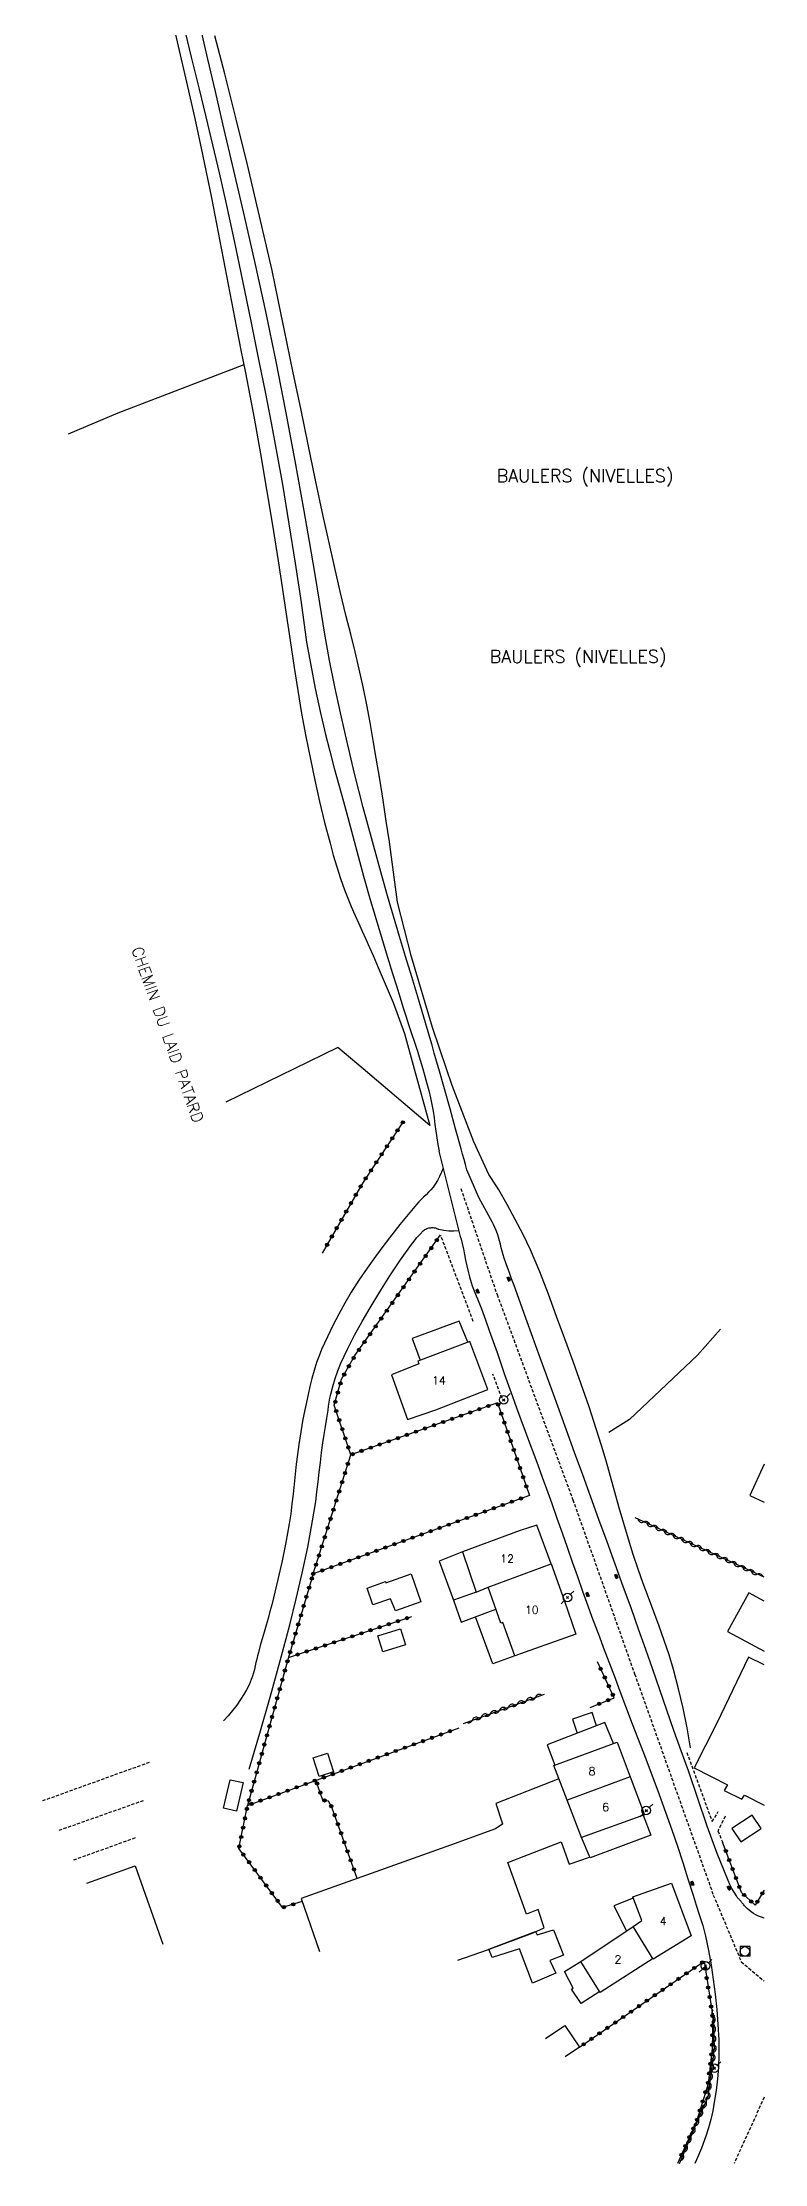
# Model space of a CAD drawing. Header units: millimetres. Extents: x 147000 to 148002, y 145000 to 146001.
# Drawn here: x 147887.3 to 148000.1, y 145000 to 145331.3 of the extents above; entities that cross this region are included whole.
import ezdxf
from ezdxf.enums import TextEntityAlignment as Align

# ---------------------------------------------------------------- set-up
doc = ezdxf.new("R2010")
doc.units = ezdxf.units.MM
doc.linetypes.add('DASHED', pattern=[0.75, 0.5, -0.25])
doc.layers.get('0').update_dxf_attribs({"linetype": 'CONTINUOUS'})
for name, color, linetype in [('W0001', 6, 'DASHED'), ('W0008', 7, 'CONTINUOUS'), ('W0014', 7, 'CONTINUOUS'), ('W0071', 7, 'CONTINUOUS'), ('W0101', 7, 'CONTINUOUS'), ('W0104', 1, 'CONTINUOUS'), ('W0112', 1, 'DASHED'), ('W0211', 2, 'CONTINUOUS'), ('W0310', 3, 'CONTINUOUS'), ('W0322', 7, 'CONTINUOUS'), ('W0323', 7, 'CONTINUOUS'), ('W0330', 7, 'CONTINUOUS'), ('W0401', 7, 'CONTINUOUS'), ('W0420', 7, 'CONTINUOUS'), ('W0473', 7, 'CONTINUOUS'), ('W0980', 7, 'CONTINUOUS'), ('W0989', 7, 'CONTINUOUS'), ('W0991', 7, 'CONTINUOUS'), ('W1102', 7, 'CONTINUOUS')]:
    doc.layers.add(name, color=color, linetype=linetype)
doc.styles.get("Standard").update_dxf_attribs({"font": 'romans.shx', "width": 0.85})

# ---------------------------------------------------------------- blocks, each defined once
blk = doc.blocks.new('T401')
for p, q in [((-0.3, 0.3), (0, 0.3)), ((-0.3, -0.25), (-0.3, 0.3)), ((-0.3, 0.15), (0, 0.15)), ((-0.3, 0), (0, 0)), ((0, 0.3), (0, -0.25)), ((-0.3, -0.15), (0, -0.15)), ((-0.3, -0.25), (-0.3, -0.3)), ((-0.3, -0.3), (0, -0.3)), ((0, -0.3), (0, -0.25))]:
    blk.add_line(p, q)
blk = doc.blocks.new('T420')
for p, q in [((0.75, 0.75), (-0.75, 0.75)), ((-0.75, 0.75), (-0.75, -0.75)), ((0.75, 0.75), (0.75, -0.75)), ((0.75, -0.75), (-0.75, -0.75))]:
    blk.add_line(p, q)
blk.add_ellipse((0, 0), major_axis=(-0.53, 0.53), ratio=1, start_param=3.926991, end_param=10.210176)
blk = doc.blocks.new('T473')
for p, q in [((-0.166667, 0.166667), (0.166667, -0.166667)), ((-0.166667, -0.166667), (0.166667, 0.166667)), ((0.500001, 0.500001), (1.000002, 1.000002)), ((-1.000002, -1.000002), (-0.500001, -0.500001))]:
    blk.add_line(p, q)
blk.add_ellipse((0, 0), major_axis=(0.471405, 0.471405), ratio=1, start_param=5.4977871438, end_param=11.780972451)
blk = doc.blocks.new('t323o')
at = {"color": 0, "linetype": 'Continuous'}
for radius in [0.25, 0.15]:
    blk.add_circle((0, 0), radius, dxfattribs=at)
blk = doc.blocks.new('t322o')
at = {"color": 0, "linetype": 'Continuous'}
for radius in [0.25, 0.15]:
    blk.add_circle((0, 0), radius, dxfattribs=at)
blk = doc.blocks.new('t310o')
at = {"color": 0, "linetype": 'Continuous'}
for centre, start, end in [((-0.5, 0.38), 216.8699, 323.1304), ((0.5, -0.37), 36.8699, 143.1303)]:
    blk.add_arc(centre, 0.625, start, end, dxfattribs=at)

msp = doc.modelspace()

# ---------------------------------------------------------------- linework, layer by layer
at = {"layer": 'W0001'}
for points in [[(147952.62, 145152.32), (147958.28, 145135.74), (147970.11, 145103.71), (147979.76, 145076.49), (147992.05, 145041.95), (147996.42, 145031.52), (148000, 145028.5)], [(148000, 145010.37), (147998.48, 145007), (147995.3, 145000)]]:
    msp.add_lwpolyline(points, dxfattribs=at)
at = {"layer": 'W0008'}
for points in [[(147998.69, 145038.86), (147998.33, 145039.09), (147997.98, 145039.34), (147997.64, 145039.6), (147997.32, 145039.87), (147997.18, 145040), (147997.05, 145040.13), (147996.93, 145040.27), (147996.81, 145040.4), (147996.75, 145040.48), (147996.69, 145040.55), (147996.63, 145040.62), (147996.57, 145040.7), (147996.51, 145040.77), (147996.45, 145040.84), (147996.39, 145040.92), (147996.33, 145040.99), (147996.25, 145041.09), (147996.16, 145041.19), (147996.07, 145041.29), (147995.98, 145041.38), (147995.9, 145041.48), (147995.81, 145041.59), (147995.73, 145041.69), (147995.65, 145041.8), (147995.28, 145042.38), (147994.95, 145042.99), (147994.65, 145043.61), (147994.36, 145044.24), (147992.63, 145048.45), (147991.1, 145052.73), (147989.64, 145057.04), (147988.15, 145061.33), (147987.03, 145064.49), (147985.91, 145067.65), (147984.8, 145070.82), (147983.7, 145073.99), (147982.59, 145077.16), (147981.49, 145080.32), (147980.37, 145083.49), (147979.25, 145086.65), (147977.99, 145090.14), (147976.73, 145093.63), (147975.46, 145097.12), (147974.19, 145100.61), (147972.92, 145104.1), (147971.65, 145107.58), (147970.38, 145111.07), (147969.11, 145114.56), (147967.07, 145120.2), (147965.02, 145125.85), (147962.98, 145131.49), (147960.95, 145137.14), (147960.55, 145138.21), (147960.16, 145139.29), (147959.77, 145140.37), (147959.4, 145141.45), (147959.24, 145141.98), (147959.09, 145142.52), (147958.94, 145143.07), (147958.8, 145143.61), (147958.66, 145144.15), (147958.51, 145144.69), (147958.34, 145145.22), (147958.15, 145145.75), (147957.96, 145146.22), (147957.74, 145146.68), (147957.51, 145147.13), (147957.28, 145147.58)], [(147952.63, 145144.6), (147952.83, 145143.73), (147953.02, 145142.86), (147953.2, 145141.99), (147953.38, 145141.11), (147953.56, 145140.24), (147953.76, 145139.37), (147953.99, 145138.5), (147954.23, 145137.64), (147954.41, 145137.12), (147954.59, 145136.6), (147954.8, 145136.08), (147955.01, 145135.57), (147955.22, 145135.07), (147955.43, 145134.56), (147955.64, 145134.04), (147955.84, 145133.53), (147956.46, 145131.82), (147957.07, 145130.12), (147957.68, 145128.4), (147958.28, 145126.69), (147958.87, 145124.98), (147959.47, 145123.26), (147960.07, 145121.55), (147960.69, 145119.84), (147961.34, 145118.03), (147962.01, 145116.22), (147962.68, 145114.42), (147963.35, 145112.61), (147964.02, 145110.81), (147964.69, 145109), (147965.35, 145107.2), (147966.01, 145105.39), (147966.82, 145103.11), (147967.63, 145100.83), (147968.43, 145098.55), (147969.22, 145096.27), (147970.02, 145093.98), (147970.82, 145091.7), (147971.63, 145089.43), (147972.45, 145087.15), (147973.05, 145085.53), (147973.65, 145083.91), (147974.26, 145082.3), (147974.87, 145080.68), (147975.48, 145079.07), (147976.1, 145077.45), (147976.71, 145075.84), (147977.32, 145074.22), (147979.4, 145068.71), (147981.51, 145063.2), (147983.58, 145057.68), (147985.58, 145052.13), (147986.44, 145049.59), (147987.27, 145047.05), (147988.07, 145044.49), (147988.88, 145041.94), (147989.39, 145040.35), (147989.91, 145038.77), (147990.41, 145037.17), (147990.83, 145035.55), (147991.32, 145033.3), (147991.72, 145031.03), (147992.05, 145028.75), (147992.33, 145026.47), (147992.58, 145024.09), (147992.78, 145021.7), (147992.9, 145019.31), (147992.92, 145016.91), (147992.84, 145015.06), (147992.69, 145013.23), (147992.48, 145011.39), (147992.2, 145009.57), (147991.95, 145008.23), (147991.66, 145006.91), (147991.31, 145005.59), (147990.9, 145004.29), (147990.2, 145002.41), (147989.42, 145000.56), (147989.17, 145000)]]:
    msp.add_lwpolyline(points, dxfattribs=at)
at = {"layer": 'W0014'}
msp.add_lwpolyline([(148000, 145038.33), (148000, 145038.33), (147999.55, 145038.49), (147999.11, 145038.66), (147998.69, 145038.86)], dxfattribs=at)
at = {"layer": 'W0071'}
for points in [[(147909.32, 145334.03), (147910.54, 145329.05), (147911.75, 145324.07), (147912.8, 145319.71), (147913.84, 145315.35), (147914.87, 145310.99), (147915.86, 145306.61), (147917.22, 145300.36), (147918.55, 145294.1), (147919.84, 145287.83), (147921.1, 145281.55), (147922.06, 145276.75), (147923, 145271.94), (147923.91, 145267.12), (147924.77, 145262.3), (147925.79, 145256.15), (147926.76, 145250), (147927.67, 145243.84), (147928.52, 145237.68)], [(147931.38, 145238.91), (147930.62, 145243.74), (147929.84, 145248.56), (147929.02, 145253.38), (147928.18, 145258.19), (147926.76, 145265.98), (147925.3, 145273.76), (147923.78, 145281.53), (147922.19, 145289.29), (147920.59, 145296.65), (147918.9, 145303.99), (147917.18, 145311.32), (147915.46, 145318.65), (147914.3, 145323.69), (147913.14, 145328.72), (147911.96, 145333.75)], [(147928.52, 145237.68), (147929.18, 145234.05), (147929.9, 145230.44), (147930.67, 145226.83), (147931.49, 145223.24), (147932.15, 145220.61), (147932.86, 145218), (147933.59, 145215.39), (147934.31, 145212.78), (147935.35, 145208.9), (147936.38, 145205.01), (147937.43, 145201.13), (147938.51, 145197.27), (147939.07, 145195.36), (147939.64, 145193.46), (147940.22, 145191.56), (147940.8, 145189.67), (147941.39, 145187.77), (147941.98, 145185.88), (147942.57, 145183.99), (147943.15, 145182.09), (147943.58, 145180.7), (147944.03, 145179.31), (147944.48, 145177.93), (147944.93, 145176.55), (147945.39, 145175.17), (147945.84, 145173.78), (147946.27, 145172.39), (147946.7, 145171)], [(147949.18, 145171), (147948.83, 145172.23), (147948.48, 145173.46), (147948.13, 145174.69), (147947.77, 145175.92), (147946.85, 145179.08), (147945.91, 145182.24), (147944.95, 145185.39), (147943.99, 145188.55), (147943.04, 145191.7), (147942.1, 145194.86), (147941.17, 145198.03), (147940.28, 145201.2), (147938.82, 145206.51), (147937.4, 145211.83), (147936.04, 145217.16), (147934.75, 145222.51), (147933.83, 145226.6), (147932.96, 145230.69), (147932.14, 145234.8), (147931.38, 145238.91)], [(147946.7, 145171), (147947.02, 145169.87), (147947.33, 145168.74), (147947.62, 145167.61), (147947.9, 145166.46), (147948.12, 145165.43), (147948.3, 145164.39), (147948.45, 145163.35), (147948.59, 145162.3), (147948.73, 145161.26), (147948.87, 145160.21), (147949.04, 145159.17), (147949.23, 145158.14)], [(147953.57, 145155.23), (147953.35, 145156.05), (147953.13, 145156.87), (147952.91, 145157.68), (147952.68, 145158.5), (147951.81, 145161.62), (147950.94, 145164.75), (147950.07, 145167.88), (147949.18, 145171)], [(147952.63, 145144.6), (147949.23, 145158.14)], [(147949.87, 145155.52), (147949.62, 145154.85), (147949.32, 145154.21), (147948.98, 145153.58), (147948.6, 145152.98), (147948.28, 145152.54), (147947.93, 145152.13), (147947.56, 145151.74), (147947.19, 145151.35), (147946.81, 145150.98), (147946.43, 145150.6), (147946.06, 145150.21), (147945.7, 145149.81), (147944.39, 145148.26), (147943.11, 145146.69), (147941.85, 145145.1), (147940.62, 145143.49), (147939.29, 145141.68), (147937.99, 145139.86), (147936.72, 145138), (147935.52, 145136.11), (147934.51, 145134.41), (147933.56, 145132.69), (147932.65, 145130.94), (147931.79, 145129.17), (147931.33, 145128.18), (147930.89, 145127.18), (147930.48, 145126.16), (147930.11, 145125.13), (147929.72, 145123.9), (147929.38, 145122.66), (147929.07, 145121.41), (147928.78, 145120.15), (147928.36, 145118.21), (147927.98, 145116.26), (147927.63, 145114.3), (147927.32, 145112.34), (147927.1, 145110.79), (147926.91, 145109.25), (147926.75, 145107.7), (147926.59, 145106.14), (147926.43, 145104.59), (147926.26, 145103.04), (147926.06, 145101.5), (147925.83, 145099.96), (147925.3, 145097.04), (147924.71, 145094.13), (147924.06, 145091.24), (147923.38, 145088.36), (147923.11, 145087.29), (147922.82, 145086.22), (147922.53, 145085.16), (147922.23, 145084.1), (147921.92, 145083.03), (147921.61, 145081.97), (147921.31, 145080.91), (147921.02, 145079.85), (147920.88, 145079.32), (147920.76, 145078.79), (147920.64, 145078.26), (147920.52, 145077.73), (147920.39, 145077.2), (147920.25, 145076.67), (147920.09, 145076.15), (147919.9, 145075.64), (147919.55, 145074.81), (147919.15, 145074.01), (147918.71, 145073.23), (147918.24, 145072.47), (147917.63, 145071.59), (147916.98, 145070.75), (147916.29, 145069.95), (147915.56, 145069.18)], [(147955.43, 145150.91), (147953.57, 145155.23)], [(147957.28, 145147.58), (147955.43, 145150.91)], [(147919.55, 145061.6), (147921.25, 145067.21), (147922.88, 145072.85), (147924.43, 145078.51), (147925.9, 145084.18), (147926.89, 145088.21), (147927.84, 145092.25), (147928.71, 145096.31), (147929.49, 145100.39), (147929.74, 145101.91), (147929.96, 145103.43), (147930.16, 145104.95), (147930.34, 145106.48), (147930.52, 145108.01), (147930.7, 145109.54), (147930.89, 145111.06), (147931.1, 145112.59), (147931.29, 145113.87), (147931.48, 145115.15), (147931.68, 145116.43), (147931.89, 145117.71), (147931.98, 145118.33), (147932.08, 145118.94), (147932.19, 145119.56), (147932.32, 145120.17), (147932.65, 145121.4), (147933.01, 145122.62), (147933.43, 145123.82), (147933.89, 145125.01), (147934.91, 145127.24), (147936.04, 145129.42), (147937.23, 145131.56), (147938.46, 145133.67), (147939.98, 145136.2), (147941.54, 145138.7), (147943.18, 145141.15), (147944.9, 145143.55), (147945.33, 145144.11), (147945.77, 145144.67), (147946.25, 145145.21), (147946.76, 145145.71), (147946.88, 145145.81), (147947.01, 145145.91), (147947.15, 145145.99), (147947.3, 145146.06), (147947.45, 145146.12), (147947.62, 145146.16), (147947.78, 145146.19), (147947.94, 145146.2), (147948.11, 145146.21), (147948.28, 145146.21), (147948.45, 145146.2), (147948.62, 145146.17), (147948.69, 145146.15), (147948.76, 145146.12), (147948.83, 145146.09), (147948.9, 145146.06), (147948.96, 145146.03), (147949.03, 145146), (147949.1, 145145.97), (147949.17, 145145.95), (147949.96, 145145.81), (147950.75, 145145.73), (147951.55, 145145.71), (147952.35, 145145.75)]]:
    msp.add_lwpolyline(points, dxfattribs=at)
at = {"layer": 'W0101'}
for points in [[(147954.04, 145128.43), (147945.92, 145125.35), (147946.08, 145124.91)], [(147948.74, 145117.75), (147956.82, 145120.93), (147954.04, 145128.43)], [(147946.08, 145124.91), (147946.08, 145124.91), (147941.79, 145123.23), (147944.31, 145116.24), (147948.74, 145117.75)], [(148000, 145109.24), (147997.74, 145104.34), (148000, 145103.3)], [(147966.74, 145093.68), (147966.74, 145093.68), (147964.51, 145099.75), (147961.91, 145098.9), (147952.87, 145095.56), (147955, 145089.25), (147956.9, 145090.02)], [(147966.74, 145093.68), (147968.74, 145088.02)], [(147959.2, 145084.52), (147958.89, 145084.41), (147956.9, 145090.02)], [(147968.74, 145088.02), (147970.57, 145082.71), (147961.08, 145079.32), (147959.2, 145084.52)], [(147969.21, 145056.78), (147967.14, 145062.16), (147977.06, 145065.84)], [(147977.06, 145065.84), (147979.09, 145060.42)], [(147979.09, 145060.42), (147981.3, 145054.49), (147971.45, 145050.93), (147969.21, 145056.78)], [(147979.54, 145037.05), (147980.9, 145037.98), (147979.47, 145041.66), (147985.51, 145043.8)], [(147985.51, 145043.8), (147988.57, 145035.56), (147982.68, 145031.93)], [(147982.64, 145032), (147982.65, 145032.01), (147974.39, 145026.73), (147971.38, 145031.58), (147979.54, 145037.05)]]:
    msp.add_lwpolyline(points, dxfattribs=at)
at = {"layer": 'W0104'}
for points in [[(147953.72, 145128.31), (147953.72, 145128.31), (147952.39, 145131.59), (147945.05, 145128.88), (147946.27, 145125.48), (147946.27, 145125.48)], [(147952.87, 145095.56), (147949.26, 145094.08), (147951.49, 145088)], [(147955, 145089.25), (147951.49, 145088), (147952.69, 145084.57), (147958.1, 145086.63)], [(147956.9, 145090.02), (147956.9, 145090.02)], [(148000, 145087.86), (147997.6, 145089.14), (147994.25, 145083.14), (148000, 145080.05)], [(147961.08, 145079.32), (147957.62, 145078.08), (147954.92, 145085.42), (147954.9, 145085.41)], [(148000, 145077.89), (147997.55, 145079.09), (147992.6, 145068.81), (147989.04, 145061.82), (147994.29, 145059.15), (147993.75, 145058.27), (147996.5, 145056.93), (147996.91, 145057.55), (148000, 145055.99)], [(147976.46, 145065.62), (147975.13, 145068.91), (147966.1, 145065.39), (147967.32, 145062.23), (147967.32, 145062.23)], [(147973.82, 145068.4), (147973.13, 145070.44), (147970.08, 145069.42), (147970.79, 145067.22)], [(147967.94, 145060.08), (147967.92, 145060.08), (147958.08, 145056.26), (147959.15, 145053.07), (147959.16, 145053.07), (147958.05, 145052.27), (147958.04, 145052.27), (147951.03, 145049.73), (147927.69, 145041.43), (147930.58, 145033.11)], [(147981.13, 145054.42), (147981.12, 145054.42), (147982.29, 145051.32), (147972.8, 145047.74), (147971.45, 145050.93)], [(147952.18, 145031.78), (147956.8, 145033.4), (147963.9, 145036.06), (147965.66, 145036.8), (147964.69, 145039.69), (147962.87, 145038.97), (147959.97, 145047.02), (147959.96, 145047.01), (147968.29, 145050.28), (147969.54, 145046.77), (147972.74, 145047.88), (147972.74, 145047.89)], [(147894.23, 145043.8), (147901.77, 145046.49), (147906.11, 145034.25)], [(147979.56, 145041.44), (147979.56, 145041.44), (147976.52, 145040.28), (147978.48, 145036.35)], [(147974.31, 145026.86), (147974.32, 145026.86), (147971.42, 145025.02), (147969.9, 145027.23), (147970.19, 145027.41), (147968.79, 145030), (147971.38, 145031.57), (147971.38, 145031.57)], [(147965.87, 145019.54), (147968.87, 145021.59), (147971.18, 145018.21)], [(147971.18, 145018.21), (147968.93, 145016.67)]]:
    msp.add_lwpolyline(points, dxfattribs=at)
for points in [[(147944.85, 145092.11), (147946.39, 145087.75), (147942.44, 145086.36), (147941.62, 145088.2), (147938.88, 145087.29), (147937.98, 145089.91), (147940.87, 145090.91), (147940.92, 145090.7)], [(147943.98, 145081.04), (147940.47, 145079.92), (147939.68, 145082.42), (147943.19, 145083.53)], [(147931.79, 145064.12), (147932.73, 145061.21), (147930.49, 145060.49), (147929.55, 145063.4), (147931.79, 145064.12)], [(147918.63, 145059.51), (147917.61, 145055.04), (147915.58, 145055.5), (147916.6, 145059.97)], [(147998.13, 145054.42), (147994.96, 145052.33), (147996.34, 145050.24), (147999.51, 145052.34), (147998.13, 145054.42)], [(147967.12, 145036.53), (147968.64, 145032.54), (147966.5, 145031.72), (147967.45, 145029.73), (147963.81, 145028.2), (147961.79, 145033.53), (147957.5, 145032.18), (147956.98, 145033.47), (147964.3, 145036.23), (147964.55, 145035.74)]]:
    msp.add_lwpolyline(points, close=True, dxfattribs=at)
at = {"layer": 'W0112'}
for points in [[(147954.57, 145131.56), (147949.52, 145144.92)], [(147959.06, 145119.56), (147957.62, 145123.33)], [(147903.97, 145062.66), (147887.3, 145056.64)], [(147987.91, 145064.22), (147991.87, 145053.42), (147992.83, 145054.98)], [(147903.05, 145056.69), (147889.76, 145051.99)], [(147993.9, 145054.25), (147992.76, 145051.98), (147993.61, 145049.96)], [(147892.18, 145047.44), (147901.95, 145050.96)]]:
    msp.add_lwpolyline(points, dxfattribs=at)
at = {"layer": 'W0211'}
for points in [[(147907.18, 145336.38), (147908.51, 145330.76), (147909.81, 145325.13), (147911.07, 145319.49), (147912.28, 145313.84), (147913.67, 145307.09), (147914.99, 145300.32), (147916.28, 145293.55), (147917.59, 145286.79), (147918.29, 145283.25), (147919, 145279.72), (147919.69, 145276.18), (147920.35, 145272.64), (147921.34, 145267.09), (147922.28, 145261.52), (147923.2, 145255.96), (147924.09, 145250.39), (147924.74, 145246.23), (147925.37, 145242.06), (147925.99, 145237.9), (147926.58, 145233.73)], [(147934.72, 145241.65), (147933.8, 145245.57), (147932.9, 145249.5), (147932.02, 145253.44), (147931.15, 145257.37), (147929.95, 145262.96), (147928.78, 145268.56), (147927.63, 145274.15), (147926.46, 145279.75), (147925.99, 145282.03), (147925.52, 145284.31), (147925.05, 145286.59), (147924.59, 145288.87), (147924.12, 145291.15), (147923.64, 145293.43), (147923.15, 145295.71), (147922.64, 145297.98), (147921, 145305.11), (147919.3, 145312.23), (147917.55, 145319.34), (147915.75, 145326.43), (147914.21, 145332.39)], [(147942.74, 145197.03), (147942.44, 145199.39), (147942.13, 145201.74), (147941.8, 145204.1), (147941.47, 145206.45), (147940.98, 145209.72), (147940.48, 145213), (147939.96, 145216.27), (147939.42, 145219.54), (147938.94, 145222.32), (147938.45, 145225.11), (147937.94, 145227.89), (147937.38, 145230.66), (147936.77, 145233.42), (147936.13, 145236.17), (147935.44, 145238.91), (147934.72, 145241.65)], [(147926.58, 145233.73), (147927.15, 145230.13), (147927.77, 145226.53), (147928.43, 145222.95), (147929.14, 145219.37), (147929.83, 145216.08), (147930.57, 145212.79), (147931.35, 145209.51), (147932.2, 145206.25), (147932.71, 145204.41), (147933.25, 145202.58), (147933.83, 145200.76), (147934.47, 145198.96), (147934.97, 145197.65), (147935.5, 145196.36), (147936.06, 145195.07), (147936.63, 145193.8), (147937.21, 145192.52), (147937.79, 145191.25), (147938.36, 145189.98), (147938.92, 145188.69), (147939.71, 145186.86), (147940.49, 145185.03), (147941.26, 145183.2), (147942.04, 145181.37)], [(147988.48, 145064.96), (147987.96, 145068.05), (147987.34, 145071.12), (147986.62, 145074.16), (147985.82, 145077.18), (147985.13, 145079.46), (147984.38, 145081.72), (147983.58, 145083.96), (147982.76, 145086.18), (147981.92, 145088.41), (147981.09, 145090.63), (147980.29, 145092.87), (147979.54, 145095.12), (147978.78, 145097.55), (147978.06, 145099.98), (147977.36, 145102.42), (147976.68, 145104.87), (147975.99, 145107.31), (147975.3, 145109.76), (147974.58, 145112.19), (147973.82, 145114.62), (147972.64, 145118.19), (147971.41, 145121.75), (147970.14, 145125.29), (147968.86, 145128.83), (147967.58, 145132.33), (147966.3, 145135.83), (147964.96, 145139.32), (147963.48, 145142.75), (147962.34, 145145.13), (147961.13, 145147.48), (147959.85, 145149.8), (147958.54, 145152.1), (147958.18, 145152.7), (147957.8, 145153.3), (147957.42, 145153.9), (147957.02, 145154.48)]]:
    msp.add_lwpolyline(points, dxfattribs=at)
at = {"layer": 'W0310'}
for points in [[(148000, 145091.58), (147979.83, 145100.86)], [(147953.02, 145068.77), (147965.68, 145073.34)], [(147986.77, 145000), (147989.13, 145005.55), (147991.27, 145010.42), (147992.26, 145017.93), (147992.06, 145023.48)]]:
    msp.add_lwpolyline(points, dxfattribs=at)
at = {"layer": 'W0322'}
msp.add_lwpolyline([(147958.34, 145118.85), (147963.34, 145104.38)], dxfattribs=at)
at = {"layer": 'W0323'}
for points in [[(147943.69, 145162.83), (147937.36, 145153.3), (147930.99, 145142.23)], [(147958.34, 145118.85), (147935.44, 145110.73), (147932.87, 145118.45), (147934.01, 145122.54), (147936.1, 145126.22), (147949.47, 145145.07)], [(147963.34, 145104.38), (147929.57, 145092.14), (147935.44, 145110.73)], [(147929.57, 145092.14), (147925.67, 145078.88), (147919.33, 145055.96), (147952.34, 145068.07)], [(147925.72, 145079.05), (147944.96, 145085.45)], [(147972.84, 145071.26), (147976.56, 145072.76), (147973.97, 145078.39)], [(147936.44, 145044.54), (147932.49, 145055.65), (147931.96, 145056.59), (147931.1, 145056.79), (147930.01, 145059.88)], [(147927.87, 145040.92), (147924.79, 145040.01), (147917.97, 145049.2), (147919.33, 145055.96)], [(148000, 145042.69), (147998.6, 145040.36), (147996.46, 145042.32), (147996.23, 145042.91), (147993.48, 145050.23)], [(147971.18, 145018.21), (147990.61, 145031.61), (147991.95, 145022.95), (147991.87, 145017.97), (147991.22, 145012.45), (147989.43, 145006.59), (147986.47, 145000)]]:
    msp.add_lwpolyline(points, dxfattribs=at)
at = {"layer": 'W0330'}
for points in [[(147918.73, 145280.99), (147899.08, 145273.42), (147891.3, 145270.17)], [(147950.4, 145171), (147948.21, 145177.47), (147944.93, 145188.51), (147942.74, 145197.03)], [(147942.04, 145181.37), (147943.85, 145176.53), (147945.36, 145171)], [(147937.36, 145171), (147933.44, 145174.33), (147926.6, 145171)], [(147926.6, 145171), (147915.92, 145165.8)], [(147945.36, 145171), (147947.76, 145162.18), (147937.36, 145171)], [(147957.02, 145154.48), (147954.64, 145159.62), (147951.28, 145168.39), (147950.4, 145171)], [(147993.18, 145130.37), (147989.58, 145126.28), (147978.94, 145116.21), (147975.72, 145114.2)]]:
    msp.add_lwpolyline(points, dxfattribs=at)
at = {"layer": 'W1102'}
for points in [[(147956.9, 145090.02), (147966.74, 145093.68)], [(147979.09, 145060.42), (147969.21, 145056.78)], [(147982.68, 145031.93), (147979.54, 145037.05)]]:
    msp.add_lwpolyline(points, dxfattribs=at)

# ---------------------------------------------------------------- block references
at = {"layer": 'W0310'}
for p, rotation in [((147981.2, 145100.23), 155.2920152242324), ((147982.56, 145099.6), 155.2920152242324), ((147983.92, 145098.98), 155.2920152242324), ((147985.28, 145098.35), 155.2920152242324), ((147986.65, 145097.72), 155.2920152242324), ((147988.01, 145097.1), 155.2920152242324), ((147989.37, 145096.47), 155.2920152242324), ((147990.73, 145095.84), 155.2920152242324), ((147992.1, 145095.21), 155.2920152242324), ((147993.46, 145094.59), 155.2920152242324), ((147994.82, 145093.96), 155.2920152242324), ((147996.19, 145093.33), 155.2920152242324), ((147997.55, 145092.71), 155.2920152242324), ((147998.91, 145092.08), 155.2920152242324), ((147958.66, 145070.81), 19.84820932937404), ((147960.07, 145071.32), 19.84820932937404), ((147961.48, 145071.83), 19.84820932937404), ((147962.89, 145072.34), 19.84820932937404), ((147964.3, 145072.85), 19.84820932937404), ((147954.43, 145069.28), 19.84820932937404), ((147955.84, 145069.79), 19.84820932937404), ((147957.25, 145070.3), 19.84820932937404), ((147992.08, 145023), 92.04467149936538), ((147992.13, 145021.5), 92.04467149936538), ((147992.19, 145020), 92.04467149936538), ((147992.24, 145018.5), 92.04467149936538), ((147991.75, 145014.04), 82.51638513236115), ((147991.94, 145015.52), 82.51638513236115), ((147992.14, 145017.01), 82.51638513236115), ((147991.36, 145011.06), 82.51638513236115), ((147991.55, 145012.55), 82.51638513236115), ((147990.33, 145008.27), 66.25602100500252), ((147990.93, 145009.64), 66.25602100500252), ((147988.53, 145004.14), 66.91827344090619), ((147989.12, 145005.52), 66.91827344090619), ((147989.72, 145006.89), 66.25602100500252), ((147987.35, 145001.38), 66.91827344090619), ((147987.94, 145002.76), 66.91827344090619)]:
    msp.add_blockref('t310o', p, dxfattribs=dict(at, rotation=rotation))
at = {"layer": 'W0322', "rotation": 289.060020551652}
for p in [(147958.44, 145118.56), (147958.93, 145117.14), (147959.42, 145115.73), (147959.91, 145114.31), (147960.4, 145112.89), (147960.89, 145111.47), (147961.38, 145110.05), (147961.87, 145108.64), (147962.36, 145107.22), (147962.85, 145105.8)]:
    msp.add_blockref('t322o', p, dxfattribs=at)
at = {"layer": 'W0323'}
for p, rotation in [((147942.75, 145161.4), 236.404390482492), ((147943.58, 145162.65), 236.404390482492), ((147940.26, 145157.66), 236.404390482492), ((147941.09, 145158.91), 236.404390482492), ((147941.92, 145160.16), 236.404390482492), ((147937.77, 145153.91), 236.404390482492), ((147938.6, 145155.16), 236.404390482492), ((147939.43, 145156.41), 236.404390482492), ((147936.23, 145151.33), 240.060826641453), ((147936.98, 145152.63), 240.060826641453), ((147933.99, 145147.43), 240.060826641453), ((147934.73, 145148.73), 240.060826641453), ((147935.48, 145150.03), 240.060826641453), ((147932.49, 145144.83), 240.060826641453), ((147933.24, 145146.13), 240.060826641453), ((147948.88, 145144.24), 54.64790706768514), ((147931.74, 145143.53), 240.060826641453), ((147946.27, 145140.57), 54.64790706768514), ((147947.14, 145141.79), 54.64790706768514), ((147948.01, 145143.01), 54.64790706768514), ((147944.54, 145138.12), 54.64790706768514), ((147945.4, 145139.34), 54.64790706768514), ((147941.93, 145134.45), 54.64790706768514), ((147942.8, 145135.67), 54.64790706768514), ((147943.67, 145136.9), 54.64790706768514), ((147939.33, 145130.78), 54.64790706768514), ((147940.2, 145132), 54.64790706768514), ((147941.07, 145133.23), 54.64790706768514), ((147937.59, 145128.33), 54.64790706768514), ((147938.46, 145129.56), 54.64790706768514), ((147935.15, 145124.56), 60.50516313368585), ((147935.89, 145125.86), 60.50516313368585), ((147936.73, 145127.11), 54.64790706768514), ((147933.83, 145121.88), 74.43898421327897), ((147934.42, 145123.25), 60.50516313368585), ((147933.02, 145118.99), 74.43898421327897), ((147933.17, 145117.56), 108.3993448011444), ((147933.43, 145120.44), 74.43898421327897), ((147954.1, 145117.34), 199.5335719333377), ((147955.51, 145117.85), 199.5335719333377), ((147956.93, 145118.35), 199.5335719333377), ((147933.64, 145116.14), 108.3993448011444), ((147934.12, 145114.72), 108.3993448011444), ((147945.62, 145114.34), 199.5335719333377), ((147947.03, 145114.84), 199.5335719333377), ((147948.44, 145115.34), 199.5335719333377), ((147949.86, 145115.84), 199.5335719333377), ((147951.27, 145116.34), 199.5335719333377), ((147952.68, 145116.84), 199.5335719333377), ((147934.59, 145113.29), 108.3993448011444), ((147935.06, 145111.87), 108.3993448011444), ((147935.72, 145110.82), 199.5335719333377), ((147937.13, 145111.33), 199.5335719333377), ((147938.55, 145111.83), 199.5335719333377), ((147939.96, 145112.33), 199.5335719333377), ((147941.37, 145112.83), 199.5335719333377), ((147942.79, 145113.33), 199.5335719333377), ((147944.2, 145113.83), 199.5335719333377), ((147934.54, 145107.87), 72.46587444624704), ((147934.99, 145109.3), 72.46587444624704), ((147933.64, 145105), 72.46587444624704), ((147934.09, 145106.44), 72.46587444624704), ((147932.28, 145100.71), 72.46587444624704), ((147932.73, 145102.14), 72.46587444624704), ((147933.18, 145103.57), 72.46587444624704), ((147953.55, 145100.84), 199.9283176896484), ((147954.96, 145101.35), 199.9283176896484), ((147956.37, 145101.86), 199.9283176896484), ((147957.78, 145102.37), 199.9283176896484), ((147959.19, 145102.88), 199.9283176896484), ((147960.6, 145103.39), 199.9283176896484), ((147962.01, 145103.9), 199.9283176896484), ((147931.38, 145097.85), 72.46587444624704), ((147931.83, 145099.28), 72.46587444624704), ((147945.09, 145097.77), 199.9283176896484), ((147946.5, 145098.28), 199.9283176896484), ((147947.91, 145098.79), 199.9283176896484), ((147949.32, 145099.3), 199.9283176896484), ((147950.73, 145099.81), 199.9283176896484), ((147952.14, 145100.32), 199.9283176896484), ((147930.47, 145094.99), 72.46587444624704), ((147930.92, 145096.42), 72.46587444624704), ((147935.22, 145094.19), 199.9283176896484), ((147936.63, 145094.7), 199.9283176896484), ((147938.04, 145095.21), 199.9283176896484), ((147939.45, 145095.72), 199.9283176896484), ((147940.86, 145096.23), 199.9283176896484), ((147942.27, 145096.75), 199.9283176896484), ((147943.68, 145097.26), 199.9283176896484), ((147929.36, 145091.41), 253.5950175736106), ((147929.58, 145092.14), 199.9283176896484), ((147930.02, 145093.56), 72.46587444624704), ((147930.99, 145092.66), 199.9283176896484), ((147932.4, 145093.17), 199.9283176896484), ((147933.81, 145093.68), 199.9283176896484), ((147928.51, 145088.53), 253.5950175736106), ((147928.93, 145089.97), 253.5950175736106), ((147927.24, 145084.22), 253.5950175736106), ((147927.66, 145085.65), 253.5950175736106), ((147928.08, 145087.09), 253.5950175736106), ((147941.37, 145084.26), 18.39831983880788), ((147942.8, 145084.73), 18.39831983880788), ((147944.22, 145085.2), 18.39831983880788), ((147926.39, 145081.34), 253.5950175736106), ((147926.81, 145082.78), 253.5950175736106), ((147931.41, 145080.94), 18.39831983880788), ((147932.83, 145081.42), 18.39831983880788), ((147934.26, 145081.89), 18.39831983880788), ((147935.68, 145082.36), 18.39831983880788), ((147937.1, 145082.84), 18.39831983880788), ((147938.53, 145083.31), 18.39831983880788), ((147939.95, 145083.78), 18.39831983880788), ((147925.55, 145078.46), 254.5401162741461), ((147925.97, 145079.9), 253.5950175736106), ((147927.14, 145079.52), 18.39831983880788), ((147928.56, 145080), 18.39831983880788), ((147929.99, 145080.47), 18.39831983880788), ((147924.75, 145075.57), 254.5401162741461), ((147925.15, 145077.01), 254.5401162741461), ((147974.47, 145077.29), 114.7648010534673), ((147975.1, 145075.93), 114.7648010534673), ((147975.73, 145074.57), 114.7648010534673), ((147923.55, 145071.23), 254.5401162741461), ((147923.95, 145072.68), 254.5401162741461), ((147924.35, 145074.12), 254.5401162741461), ((147974.23, 145071.82), 21.97915662289318), ((147975.62, 145072.39), 21.97915662289318), ((147976.36, 145073.21), 114.7648010534673), ((147922.75, 145068.34), 254.5401162741461), ((147923.15, 145069.78), 254.5401162741461), ((147950.93, 145067.55), 20.13360061191852), ((147921.95, 145065.45), 254.5401162741461), ((147922.35, 145066.89), 254.5401162741461), ((147942.48, 145064.45), 20.13360061191852), ((147943.89, 145064.97), 20.13360061191852), ((147945.3, 145065.49), 20.13360061191852), ((147946.71, 145066), 20.13360061191852), ((147948.12, 145066.52), 20.13360061191852), ((147949.53, 145067.03), 20.13360061191852), ((147920.75, 145061.11), 254.5401162741461), ((147921.15, 145062.55), 254.5401162741461), ((147921.55, 145064), 254.5401162741461), ((147934.03, 145061.35), 20.13360061191852), ((147935.44, 145061.87), 20.13360061191852), ((147936.85, 145062.39), 20.13360061191852), ((147938.26, 145062.9), 20.13360061191852), ((147939.67, 145063.42), 20.13360061191852), ((147941.08, 145063.94), 20.13360061191852), ((147919.95, 145058.22), 254.5401162741461), ((147920.35, 145059.66), 254.5401162741461), ((147924.18, 145057.74), 20.13360061191852), ((147925.58, 145058.26), 20.13360061191852), ((147926.99, 145058.77), 20.13360061191852), ((147928.4, 145059.29), 20.13360061191852), ((147929.81, 145059.81), 20.13360061191852), ((147930.18, 145059.38), 109.5127451692764), ((147930.68, 145057.96), 109.5127451692764), ((147931.22, 145060.32), 20.13360061191852), ((147932.63, 145060.84), 20.13360061191852), ((147919.22, 145055.42), 78.67214986976504), ((147919.55, 145056.77), 254.5401162741461), ((147919.95, 145056.19), 20.13360061191852), ((147921.36, 145056.71), 20.13360061191852), ((147922.77, 145057.22), 20.13360061191852), ((147931.35, 145056.73), 167.2388848370913), ((147932.39, 145055.83), 119.4558428990911), ((147932.93, 145054.44), 109.5384278224232), ((147918.34, 145051.01), 78.67214986976504), ((147918.63, 145052.48), 78.67214986976504), ((147918.93, 145053.95), 78.67214986976504), ((147933.43, 145053.02), 109.5384278224232), ((147933.93, 145051.61), 109.5384278224232), ((147918.04, 145049.54), 78.67214986976504), ((147918.66, 145048.27), 126.5605833234338), ((147934.43, 145050.19), 109.5384278224232), ((147934.93, 145048.78), 109.5384278224232), ((147994.01, 145048.83), 110.6031895302812), ((147919.56, 145047.07), 126.5605833234338), ((147920.45, 145045.86), 126.5605833234338), ((147921.34, 145044.66), 126.5605833234338), ((147935.43, 145047.37), 109.5384278224232), ((147935.94, 145045.95), 109.5384278224232), ((147994.54, 145047.42), 110.6031895302812), ((147995.07, 145046.02), 110.6031895302812), ((147995.59, 145044.61), 110.6031895302812), ((147922.24, 145043.45), 126.5605833234338), ((147923.13, 145042.25), 126.5605833234338), ((147924.02, 145041.04), 126.5605833234338), ((147996.12, 145043.21), 110.6031895302812), ((147996.86, 145041.95), 137.5746155227339), ((147999.71, 145042.21), 238.981448355589), ((147924.99, 145040.06), 196.5145080638561), ((147926.43, 145040.49), 196.5145080638561), ((147997.97, 145040.94), 137.5746155227339), ((147998.93, 145040.92), 238.981448355589), ((147990.32, 145031.41), 34.60255803277653), ((147985.38, 145028), 34.60255803277653), ((147986.61, 145028.86), 34.60255803277653), ((147987.85, 145029.71), 34.60255803277653), ((147989.08, 145030.56), 34.60255803277653), ((147990.78, 145030.47), 278.8112496199832), ((147991.01, 145028.99), 278.8112496199832), ((147980.44, 145024.6), 34.60255803277653), ((147981.68, 145025.45), 34.60255803277653), ((147982.91, 145026.3), 34.60255803277653), ((147984.15, 145027.15), 34.60255803277653), ((147991.24, 145027.51), 278.8112496199832), ((147991.47, 145026.02), 278.8112496199832), ((147991.7, 145024.54), 278.8112496199832), ((147975.5, 145021.19), 34.60255803277653), ((147976.74, 145022.04), 34.60255803277653), ((147977.97, 145022.89), 34.60255803277653), ((147979.21, 145023.74), 34.60255803277653), ((147991.93, 145023.06), 278.8112496199832), ((147991.93, 145021.56), 269.0445833006742), ((147971.8, 145018.63), 34.60255803277653), ((147973.03, 145019.49), 34.60255803277653), ((147974.27, 145020.34), 34.60255803277653), ((147991.88, 145018.56), 269.0445833006742), ((147991.9, 145020.06), 269.0445833006742), ((147991.59, 145015.58), 263.3082210500571), ((147991.76, 145017.07), 263.3082210500571), ((147991.24, 145012.6), 263.3082210500571), ((147991.41, 145014.09), 263.3082210500571), ((147989.95, 145008.29), 252.9770998277263), ((147990.39, 145009.72), 252.9770998277263), ((147990.82, 145011.16), 252.9770998277263), ((147988.93, 145005.48), 245.8567785779314), ((147989.51, 145006.86), 252.9770998277263), ((147987.08, 145001.37), 245.8567785779314), ((147987.7, 145002.74), 245.8567785779314), ((147988.31, 145004.11), 245.8567785779314)]:
    msp.add_blockref('t323o', p, dxfattribs=dict(at, rotation=rotation))
at = {"layer": 'W0401'}
for p, rotation in [((147960.24, 145138.22), 20.28444970373128), ((147955.1, 145136.18), 201.994460873292), ((147977.04, 145091.77), 19.85769948438888), ((147972.26, 145088.81), 199.8272418496469), ((147988.62, 145043.71), 197.4617834155314), ((147994.62, 145043.12), 26.31476908042218)]:
    msp.add_blockref('T401', p, dxfattribs=dict(at, rotation=rotation))
at = {"layer": 'W0420'}
msp.add_blockref('T420', (147996.98, 145033.14), dxfattribs=at)
at = {"layer": 'W0473'}
for p in [(147959.32, 145119.3), (147969.27, 145088.44), (147981.58, 145055.16), (147990.84, 145030.89), (147992.21, 145014.9)]:
    msp.add_blockref('T473', p, dxfattribs=at)

# ---------------------------------------------------------------- texts
at = {"layer": 'W0980'}
for p in [(147972.03, 145263.52), (147970.94, 145235.29)]:
    msp.add_text('BAULERS (NIVELLES)', height=2, dxfattribs=at).set_placement(p, align=Align.MIDDLE)
at = {"layer": 'W0989'}
msp.add_text('CHEMIN DU LAID PATARD  ', height=1.75, rotation=289.5534, dxfattribs=at).set_placement((147901.18, 145189.7))
at = {"layer": 'W0991'}
for s, p in [('14', (147949.21, 145122.33)), ('12', (147959.83, 145094.5)), ('10', (147963.71, 145086.5)), ('8', (147973.11, 145061.31)), ('6', (147975.24, 145055.68)), ('4', (147984.22, 145037.87)), ('2', (147977.16, 145031.89))]:
    msp.add_text(s, height=1.25, dxfattribs=at).set_placement(p, align=Align.MIDDLE_CENTER)

doc.saveas('drawing.dxf')
